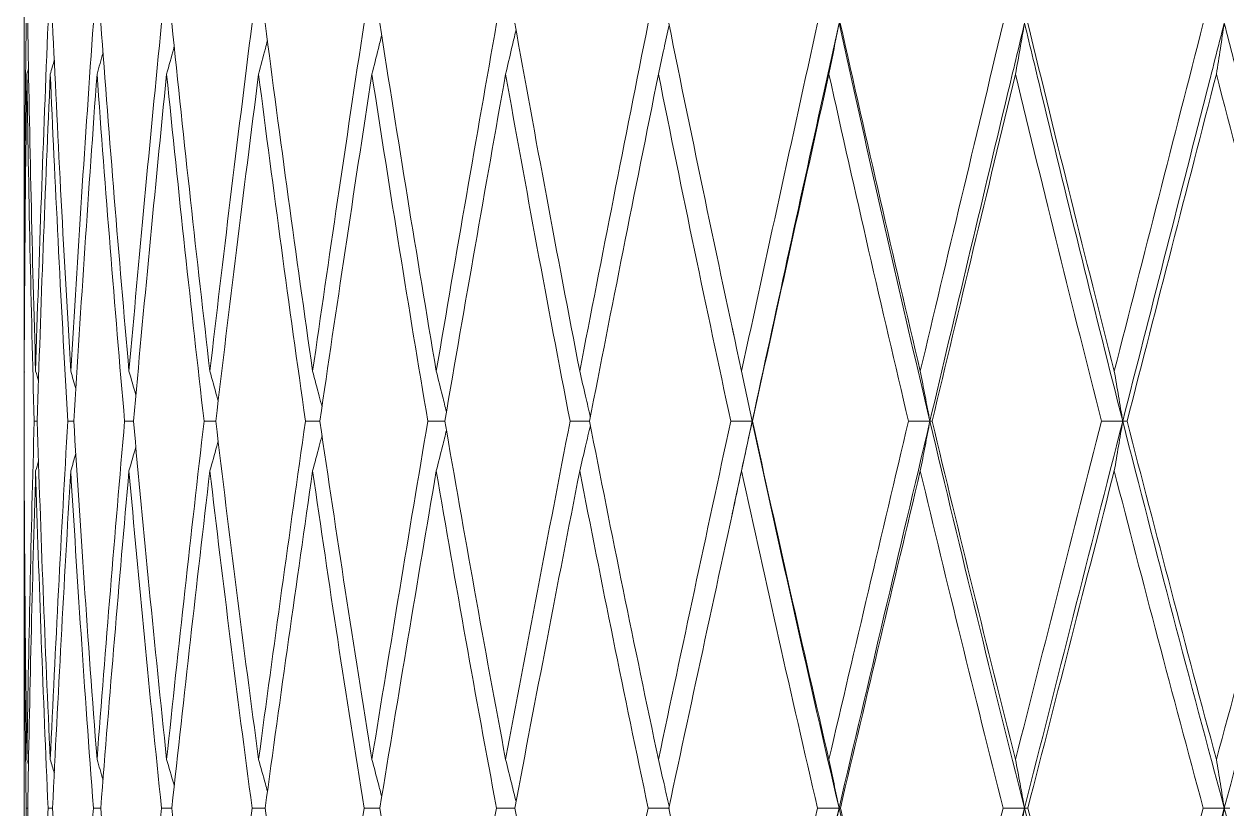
# Model space of a CAD drawing. Extents: x 4138 to 4928, y 0 to 579.
# Drawn here: x 4365.09 to 4373.18, y 397.67 to 402.95 of the extents above; entities that cross this region are included whole.
import ezdxf

# ---------------------------------------------------------------- set-up
doc = ezdxf.new("R2010")
doc.units = 0
doc.header["$LTSCALE"] = 10
doc.header["$MEASUREMENT"] = 0
doc.layers.add('1', color=7, linetype='CONTINUOUS')

msp = doc.modelspace()

# ---------------------------------------------------------------- linework, layer by layer
at = {"layer": '1', "color": 7, "linetype": 'Continuous', "lineweight": 18}
for p, q in [((4365.0925, 400.6639), (4365.0925, 405.3072)), ((4365.0925, 400.616), (4365.0925, 400.6639)), ((4365.0945, 400.6094), (4365.0925, 400.616)), ((4365.0943, 399.9498), (4365.0925, 399.944)), ((4365.0925, 399.8965), (4365.0925, 399.944)), ((4365.0925, 395.5135), (4365.0925, 399.8965)), ((4365.107, 397.6745), (4365.117, 397.6745))]:
    msp.add_line(p, q, dxfattribs=at)
for points, degree in [([(4365.0925, 400.6639), (4365.0925, 400.9174), (4365.0936, 401.4256), (4365.0985, 402.1913), (4365.1039, 402.7033), (4365.1071, 402.9597)], 3), ([(4365.117, 402.9597), (4365.1233, 402.5687), (4365.1385, 401.7871), (4365.159, 401.0062), (4365.1705, 400.616)], 3), ([(4365.1705, 400.616), (4365.1821, 401.0064), (4365.2077, 401.7874), (4365.238, 402.5689), (4365.2542, 402.9597)], 3), ([(4365.2842, 402.9597), (4365.3003, 402.6034), (4365.3364, 401.8564), (4365.3814, 401.0409), (4365.4066, 400.616)], 3), ([(4365.4066, 400.616), (4365.4297, 401.0068), (4365.4783, 401.7881), (4365.5312, 402.5692), (4365.5587, 402.9597)], 3), ([(4365.6084, 402.9597), (4365.6376, 402.5659), (4365.6984, 401.7814), (4365.7643, 401.0034), (4365.7985, 400.616)], 3), ([(4365.7985, 400.616), (4365.8319, 400.9937), (4365.9017, 401.7621), (4365.9779, 402.5562), (4366.0176, 402.9597)], 3), ([(4366.0867, 402.9597), (4366.1279, 402.5558), (4366.2119, 401.7612), (4366.2987, 400.9933), (4366.3427, 400.616)], 3), ([(4366.3427, 400.616), (4366.3868, 400.9947), (4366.4783, 401.764), (4366.5762, 402.5572), (4366.6267, 402.9597)], 3), ([(4366.7144, 402.9597), (4366.7648, 402.5691), (4366.8684, 401.7878), (4366.9778, 401.0066), (4367.034, 400.616)], 3), ([(4367.034, 400.616), (4367.0881, 400.9924), (4367.1999, 401.7593), (4367.3189, 402.5548), (4367.3803, 402.9597)], 3), ([(4367.4858, 402.9597), (4367.5465, 402.5683), (4367.6704, 401.7863), (4367.7998, 401.0058), (4367.8659, 400.616)], 3), ([(4367.8659, 400.616), (4367.9331, 401.0121), (4368.068, 401.7989), (4368.2035, 402.5746), (4368.2713, 402.9597)], 3), ([(4368.3937, 402.9597), (4368.4628, 402.5743), (4368.6046, 401.7982), (4368.7541, 401.0118), (4368.8308, 400.616)], 3), ([(4368.8308, 400.616), (4368.9054, 401.001), (4369.0568, 401.7765), (4369.2126, 402.5634), (4369.2915, 402.9597)], 3), ([(4369.4296, 402.9597), (4369.5107, 402.5581), (4369.6736, 401.7659), (4369.8374, 400.9956), (4369.9195, 400.616)], 3), ([(4369.9195, 400.616), (4370.0041, 401.007), (4370.174, 401.7887), (4370.3453, 402.5695), (4370.4312, 402.9597)], 3), ([(4370.5072, 402.6159), (4370.5187, 402.6729), (4370.5414, 402.7872), (4370.5641, 402.9021), (4370.5754, 402.9597)], 3), ([(4370.5837, 402.9597), (4370.673, 402.5592), (4370.852, 401.768), (4371.0319, 400.9967), (4371.122, 400.616)], 3), ([(4371.122, 400.616), (4371.2126, 400.9985), (4371.3961, 401.7715), (4371.5845, 402.5609), (4371.6799, 402.9597)], 3), ([(4371.8232, 402.9597), (4371.8131, 402.9021), (4371.7929, 402.7872), (4371.7726, 402.6729), (4371.7624, 402.6159)], 3), ([(4372.427, 400.616), (4372.3303, 400.9952), (4372.1366, 401.765), (4371.9425, 402.5577), (4371.8454, 402.9597)], 3), ([(4372.427, 400.616), (4372.5264, 401.0059), (4372.7256, 401.7863), (4372.9256, 402.5683), (4373.0258, 402.9597)], 3), ([(4373.1669, 402.9597), (4373.1582, 402.9021), (4373.1406, 402.7872), (4373.123, 402.6729), (4373.1141, 402.6159)], 3), ([(4365.5833, 402.6159), (4365.5969, 402.6637), (4365.6105, 402.7116), (4365.6241, 402.7596)], 3), ([(4365.2689, 402.6159), (4365.2781, 402.6475), (4365.2873, 402.6792), (4365.2964, 402.7109)], 3), ([(4365.0928, 400.2795), (4365.0934, 400.6662), (4365.0972, 401.4424), (4365.106, 402.2238), (4365.1117, 402.6159)], 3), ([(4365.1117, 402.6159), (4365.1155, 402.6288), (4365.1193, 402.6418), (4365.1231, 402.6547)], 3), ([(4365.1608, 400.2795), (4365.15, 400.6685), (4365.1311, 401.4469), (4365.1173, 402.2261), (4365.1117, 402.6159)], 3), ([(4365.2689, 402.6159), (4365.2519, 402.2261), (4365.2202, 401.4469), (4365.1931, 400.6685), (4365.1808, 400.2795)], 3), ([(4365.3869, 400.2795), (4365.3627, 400.7007), (4365.3193, 401.5114), (4365.2845, 402.2584), (4365.2689, 402.6159)], 3), ([(4365.5833, 402.6159), (4365.555, 402.2251), (4365.5006, 401.4448), (4365.4507, 400.6675), (4365.4269, 400.2795)], 3), ([(4365.769, 400.2795), (4365.7353, 400.6678), (4365.6707, 401.4455), (4365.6115, 402.2254), (4365.5833, 402.6159)], 3), ([(4366.0518, 402.6159), (4366.0119, 402.2186), (4365.9348, 401.432), (4365.8631, 400.6611), (4365.8286, 400.2795)], 3), ([(4366.3036, 400.2795), (4366.26, 400.6585), (4366.1743, 401.4269), (4366.092, 402.2161), (4366.0518, 402.6159)], 3), ([(4366.6703, 402.6159), (4366.6192, 402.2157), (4366.5201, 401.4261), (4366.4272, 400.6581), (4366.3823, 400.2795)], 3), ([(4366.9858, 400.2795), (4366.9303, 400.669), (4366.8222, 401.4479), (4366.72, 402.2266), (4366.6703, 402.6159)], 3), ([(4367.4328, 402.6159), (4367.3709, 402.2133), (4367.2508, 401.4213), (4367.1376, 400.6557), (4367.0827, 400.2795)], 3), ([(4367.809, 400.2795), (4367.7451, 400.6587), (4367.6184, 401.4274), (4367.4942, 402.2163), (4367.4328, 402.6159)], 3), ([(4368.3323, 402.6159), (4368.2637, 402.2313), (4368.127, 401.4574), (4367.9911, 400.6737), (4367.9234, 400.2795)], 3), ([(4368.7657, 400.2795), (4368.6895, 400.6743), (4368.5413, 401.4585), (4368.4007, 402.2319), (4368.3323, 402.6159)], 3), ([(4369.3603, 402.6159), (4369.2793, 402.2131), (4369.121, 401.421), (4368.9701, 400.6556), (4368.8964, 400.2795)], 3), ([(4369.8469, 400.2795), (4369.7654, 400.6575), (4369.6027, 401.4248), (4369.4409, 402.215), (4369.3603, 402.6159)], 3), ([(4370.5072, 402.6159), (4370.4208, 402.2268), (4370.2486, 401.4482), (4370.0778, 400.6692), (4369.9927, 400.2795)], 3), ([(4371.0424, 400.2795), (4370.9531, 400.6579), (4370.7744, 401.4257), (4370.5962, 402.2155), (4370.5072, 402.6159)], 3), ([(4371.7624, 402.6159), (4371.6666, 402.2184), (4371.4774, 401.4315), (4371.293, 400.6608), (4371.202, 400.2795)], 3), ([(4372.3412, 400.2795), (4372.2447, 400.6587), (4372.0516, 401.4273), (4371.8588, 402.2163), (4371.7624, 402.6159)], 3), ([(4373.1141, 402.6159), (4373.0143, 402.2284), (4372.8142, 401.4515), (4372.6136, 400.6708), (4372.5131, 400.2795)], 3), ([(4373.7311, 400.2795), (4373.6251, 400.6715), (4373.4163, 401.4528), (4373.2138, 402.229), (4373.1141, 402.6159)], 3), ([(4369.8567, 400.9078), (4369.8666, 400.8619)], 1), ([(4365.1705, 400.616), (4365.1771, 400.594), (4365.1836, 400.572), (4365.1902, 400.55)], 3), ([(4365.4066, 400.616), (4365.4181, 400.5769), (4365.4295, 400.5378), (4365.4409, 400.4988)], 3), ([(4365.7985, 400.616), (4365.814, 400.5619), (4365.8295, 400.5079), (4365.8448, 400.454)], 3), ([(4369.9912, 400.2795), (4369.9793, 400.3354), (4369.9556, 400.4474), (4369.9316, 400.5598), (4369.9195, 400.616)], 3), ([(4371.1866, 400.2795), (4371.1759, 400.3354), (4371.1545, 400.4474), (4371.1329, 400.5598), (4371.122, 400.616)], 3), ([(4372.4839, 400.2795), (4372.4745, 400.3354), (4372.4556, 400.4474), (4372.4366, 400.5598), (4372.427, 400.616)], 3), ([(4365.1117, 398.002), (4365.106, 398.3809), (4365.0971, 399.1394), (4365.0934, 399.8992), (4365.0928, 400.2795)], 3), ([(4365.1117, 398.002), (4365.1174, 398.3801), (4365.1314, 399.1379), (4365.1502, 399.8985), (4365.1608, 400.2795)], 3), ([(4365.1808, 400.2795), (4365.1742, 400.2795), (4365.1675, 400.2795), (4365.1608, 400.2795)], 3), ([(4365.1808, 400.2795), (4365.1928, 399.9), (4365.2195, 399.1408), (4365.2515, 398.3816), (4365.2689, 398.002)], 3), ([(4365.2689, 398.002), (4365.2863, 398.381), (4365.3234, 399.1396), (4365.365, 399.8994), (4365.3869, 400.2795)], 3), ([(4365.4269, 400.2795), (4365.4136, 400.2795), (4365.4002, 400.2795), (4365.3869, 400.2795)], 3), ([(4365.4269, 400.2795), (4365.4482, 399.9328), (4365.495, 399.2064), (4365.5519, 398.4144), (4365.5833, 398.002)], 3), ([(4365.5833, 398.002), (4365.6121, 398.3811), (4365.672, 399.1397), (4365.736, 399.8994), (4365.769, 400.2795)], 3), ([(4365.8286, 400.2795), (4365.8087, 400.2795), (4365.7889, 400.2795), (4365.769, 400.2795)], 3), ([(4365.8286, 400.2795), (4365.8624, 399.9066), (4365.9332, 399.1542), (4366.011, 398.3883), (4366.0518, 398.002)], 3), ([(4366.0518, 398.002), (4366.0917, 398.3794), (4366.1736, 399.1363), (4366.2596, 399.8977), (4366.3036, 400.2795)], 3), ([(4366.3823, 400.2795), (4366.4273, 399.9008), (4366.5202, 399.1425), (4366.6192, 398.3825), (4366.6703, 398.002)], 3), ([(4366.6703, 398.002), (4366.7211, 398.3802), (4366.8245, 399.1381), (4366.9314, 399.8986), (4366.9858, 400.2795)], 3), ([(4367.0827, 400.2795), (4367.1382, 399.8998), (4367.2519, 399.1405), (4367.3715, 398.3815), (4367.4328, 398.002)], 3), ([(4367.4328, 398.002), (4367.4948, 398.3853), (4367.6195, 399.1481), (4367.7456, 399.9036), (4367.809, 400.2795)], 3), ([(4367.9234, 400.2795), (4367.9886, 399.8999), (4368.1219, 399.1407), (4368.2611, 398.3816), (4368.3323, 398.002)], 3), ([(4368.3323, 398.002), (4368.4031, 398.3798), (4368.5461, 399.1371), (4368.692, 399.8981), (4368.7657, 400.2795)], 3), ([(4368.8964, 400.2795), (4368.9701, 399.9038), (4369.1209, 399.1484), (4369.2792, 398.3854), (4369.3603, 398.002)], 3), ([(4369.3603, 398.002), (4369.4403, 398.3804), (4369.6014, 399.1383), (4369.7647, 399.8987), (4369.8469, 400.2795)], 3), ([(4369.9912, 400.2795), (4369.9671, 400.2795), (4369.919, 400.2795), (4369.8709, 400.2795), (4369.8469, 400.2795)], 3), ([(4369.863, 399.6839), (4369.9055, 399.8818), (4369.9482, 400.0803), (4369.9912, 400.2795)], 3), ([(4369.9195, 399.944), (4369.9315, 399.9996), (4369.9555, 400.1112), (4369.9793, 400.2233), (4369.9912, 400.2795)], 3), ([(4369.9912, 400.2795), (4370.1813, 399.3983), (4370.3761, 398.5296), (4370.5754, 397.6745)], 3), ([(4369.9927, 400.2795), (4369.9924, 400.2795), (4369.9919, 400.2795), (4369.9914, 400.2795), (4369.9912, 400.2795)], 3), ([(4369.9927, 400.2795), (4370.0751, 399.9025), (4370.2431, 399.1458), (4370.418, 398.3841), (4370.5072, 398.002)], 3), ([(4370.5072, 398.002), (4370.5954, 398.3792), (4370.7727, 399.136), (4370.9522, 399.8976), (4371.0424, 400.2795)], 3), ([(4370.5754, 397.6745), (4370.7747, 398.5296), (4370.9785, 399.3983), (4371.1866, 400.2795)], 3), ([(4371.1866, 400.2795), (4371.1625, 400.2795), (4371.1145, 400.2795), (4371.0665, 400.2795), (4371.0424, 400.2795)], 3), ([(4371.122, 399.944), (4371.1328, 399.9996), (4371.1544, 400.1112), (4371.1759, 400.2233), (4371.1866, 400.2795)], 3), ([(4371.1866, 400.2795), (4371.3946, 399.3983), (4371.6069, 398.5296), (4371.8232, 397.6745)], 3), ([(4371.202, 400.2795), (4371.1994, 400.2795), (4371.1943, 400.2795), (4371.1891, 400.2795), (4371.1866, 400.2795)], 3), ([(4371.202, 400.2795), (4371.2925, 399.9006), (4371.4763, 399.1422), (4371.666, 398.3823), (4371.7624, 398.002)], 3), ([(4371.7624, 398.002), (4371.8603, 398.3881), (4372.0547, 399.1537), (4372.2462, 399.9064), (4372.3412, 400.2795)], 3), ([(4371.8232, 397.6745), (4372.0395, 398.5296), (4372.2598, 399.3983), (4372.4839, 400.2795)], 3), ([(4372.3412, 400.2795), (4372.365, 400.2795), (4372.4125, 400.2795), (4372.4601, 400.2795), (4372.4839, 400.2795)], 3), ([(4372.4839, 400.2795), (4372.4744, 400.2233), (4372.4555, 400.1112), (4372.4365, 399.9996), (4372.427, 399.944)], 3), ([(4372.4839, 400.2795), (4372.7079, 399.3983), (4372.9357, 398.5296), (4373.167, 397.6745)], 3), ([(4372.5131, 400.2795), (4372.5082, 400.2795), (4372.4985, 400.2795), (4372.4887, 400.2795), (4372.4839, 400.2795)], 3), ([(4373.1141, 398.002), (4373.0111, 398.382), (4372.808, 399.1416), (4372.6105, 399.9004), (4372.5131, 400.2795)], 3), ([(4373.1141, 398.002), (4373.2165, 398.3799), (4373.4218, 399.1373), (4373.6279, 399.8982), (4373.7311, 400.2795)], 3), ([(4373.167, 397.6745), (4373.3982, 398.5296), (4373.633, 399.3983), (4373.8709, 400.2795)], 3), ([(4365.7985, 399.944), (4365.8141, 399.9979), (4365.8296, 400.0519), (4365.8451, 400.1061)], 3), ([(4365.1705, 399.944), (4365.1772, 399.9662), (4365.1838, 399.9884), (4365.1905, 400.0107)], 3), ([(4365.4066, 399.944), (4365.4181, 399.9831), (4365.4297, 400.0223), (4365.4412, 400.0615)], 3), ([(4365.1705, 399.944), (4365.1592, 399.5642), (4365.1389, 398.8061), (4365.1235, 398.0512), (4365.117, 397.6745)], 3), ([(4365.2542, 397.6745), (4365.2375, 398.0527), (4365.207, 398.8093), (4365.1818, 399.5658), (4365.1705, 399.944)], 3), ([(4365.4066, 399.944), (4365.3839, 399.5643), (4365.3408, 398.8064), (4365.3023, 398.0513), (4365.2843, 397.6745)], 3), ([(4365.5586, 397.6745), (4365.5285, 398.0788), (4365.4735, 398.8614), (4365.4276, 399.5919), (4365.4066, 399.944)], 3), ([(4365.7985, 399.944), (4365.7651, 399.5682), (4365.6999, 398.8141), (4365.6384, 398.0552), (4365.6086, 397.6745)], 3), ([(4366.0175, 397.6745), (4365.9772, 398.0611), (4365.9006, 398.8261), (4365.8314, 399.5742), (4365.7985, 399.944)], 3), ([(4366.3427, 399.944), (4366.2981, 399.5643), (4366.2108, 398.8063), (4366.1275, 398.0513), (4366.0868, 397.6745)], 3), ([(4366.6265, 397.6745), (4366.5759, 398.0549), (4366.4782, 398.8135), (4366.3868, 399.5679), (4366.3427, 399.944)], 3), ([(4367.034, 399.944), (4366.9792, 399.5655), (4366.8711, 398.8088), (4366.7663, 398.0525), (4366.7147, 397.6745)], 3), ([(4367.38, 397.6745), (4367.3194, 398.0524), (4367.2012, 398.8085), (4367.0888, 399.5654), (4367.034, 399.944)], 3), ([(4367.8659, 399.944), (4367.802, 399.5695), (4367.6747, 398.8166), (4367.5487, 398.0564), (4367.4861, 397.6745)], 3), ([(4368.271, 397.6745), (4368.2009, 398.0504), (4368.0634, 398.8047), (4367.9309, 399.5635), (4367.8659, 399.944)], 3), ([(4368.8308, 399.944), (4368.7556, 399.559), (4368.6077, 398.7956), (4368.4645, 398.0459), (4368.3941, 397.6745)], 3), ([(4369.2911, 397.6745), (4369.2108, 398.0557), (4369.0539, 398.8152), (4368.904, 399.5687), (4368.8308, 399.944)], 3), ([(4369.9195, 399.944), (4369.8369, 399.5646), (4369.6727, 398.8068), (4369.5105, 398.0515), (4369.43, 397.6745)], 3), ([(4370.4308, 397.6745), (4370.3422, 398.0548), (4370.1685, 398.8134), (4370.0015, 399.5678), (4369.9195, 399.944)], 3), ([(4371.122, 399.944), (4371.0314, 399.5638), (4370.8512, 398.8053), (4370.6728, 398.0507), (4370.5841, 397.6745)], 3), ([(4371.6794, 397.6745), (4371.5836, 398.0529), (4371.395, 398.8097), (4371.2121, 399.566), (4371.122, 399.944)], 3), ([(4372.427, 399.944), (4372.3321, 399.5741), (4372.1403, 398.8259), (4371.9446, 398.0611), (4371.8458, 397.6745)], 3), ([(4373.0253, 397.6745), (4372.9217, 398.057), (4372.7185, 398.8179), (4372.5229, 399.5701), (4372.427, 399.944)], 3), ([(4365.0925, 399.8965), (4365.0925, 399.5254), (4365.0949, 398.784), (4365.1022, 398.0441), (4365.107, 397.6745)], 3), ([(4369.8631, 399.6843), (4369.8527, 399.6364)], 1), ([(4365.1228, 397.9657), (4365.1191, 397.9778), (4365.1154, 397.9899), (4365.1117, 398.002)], 3), ([(4365.2689, 398.002), (4365.2781, 397.9719), (4365.2872, 397.9418), (4365.2963, 397.9117)], 3), ([(4365.5833, 398.002), (4365.5969, 397.9564), (4365.6105, 397.9108), (4365.624, 397.8652)], 3), ([(4370.5754, 397.6745), (4370.5642, 397.7289), (4370.5415, 397.8379), (4370.5187, 397.9473), (4370.5072, 398.002)], 3), ([(4371.8232, 397.6745), (4371.8132, 397.7289), (4371.793, 397.8379), (4371.7727, 397.9473), (4371.7624, 398.002)], 3), ([(4373.167, 397.6745), (4373.1582, 397.7289), (4373.1407, 397.8379), (4373.123, 397.9473), (4373.1141, 398.002)], 3), ([(4365.0925, 395.5135), (4365.0925, 395.8718), (4365.095, 396.5903), (4365.1023, 397.3125), (4365.107, 397.6745)], 3), ([(4365.1705, 395.4685), (4365.1589, 395.8359), (4365.1385, 396.571), (4365.1233, 397.3066), (4365.117, 397.6745)], 3), ([(4365.1705, 395.4685), (4365.1821, 395.8351), (4365.2077, 396.5693), (4365.2379, 397.3058), (4365.2542, 397.6745)], 3), ([(4365.2843, 397.6745), (4365.2742, 397.6745), (4365.2642, 397.6745), (4365.2542, 397.6745)], 3), ([(4365.2843, 397.6745), (4365.3019, 397.3068), (4365.3399, 396.5714), (4365.3834, 395.8361), (4365.4066, 395.4685)], 3), ([(4365.4066, 395.4685), (4365.43, 395.8394), (4365.4788, 396.5781), (4365.5314, 397.3102), (4365.5586, 397.6745)], 3), ([(4365.6086, 397.6745), (4365.5919, 397.6745), (4365.5752, 397.6745), (4365.5586, 397.6745)], 3), ([(4365.6086, 397.6745), (4365.6361, 397.3234), (4365.6949, 396.6047), (4365.7624, 395.8527), (4365.7985, 395.4685)], 3), ([(4365.7985, 395.4685), (4365.8333, 395.8382), (4365.9047, 396.5757), (4365.9793, 397.3089), (4366.0175, 397.6745)], 3), ([(4366.0868, 397.6745), (4366.1259, 397.3125), (4366.2075, 396.5828), (4366.2963, 395.8418), (4366.3427, 395.4685)], 3), ([(4366.3427, 395.4685), (4366.3887, 395.8396), (4366.4822, 396.5783), (4366.5781, 397.3103), (4366.6265, 397.6745)], 3), ([(4366.7147, 397.6745), (4366.7646, 397.3091), (4366.8676, 396.576), (4366.9773, 395.8384), (4367.034, 395.4685)], 3), ([(4367.034, 395.4685), (4367.0901, 395.8353), (4367.204, 396.5698), (4367.3209, 397.306), (4367.38, 397.6745)], 3), ([(4367.4861, 397.6745), (4367.5467, 397.3052), (4367.6705, 396.5682), (4367.7998, 395.8345), (4367.8659, 395.4685)], 3), ([(4367.8659, 395.4685), (4367.9325, 395.837), (4368.0666, 396.5732), (4368.2026, 397.3077), (4368.271, 397.6745)], 3), ([(4368.3941, 397.6745), (4368.4639, 397.3067), (4368.6064, 396.5712), (4368.7549, 395.836), (4368.8308, 395.4685)], 3), ([(4368.8308, 395.4685), (4368.9061, 395.8335), (4369.0582, 396.5662), (4369.213, 397.3042), (4369.2911, 397.6745)], 3), ([(4369.4352, 397.6745), (4369.4112, 397.6745), (4369.3632, 397.6745), (4369.3151, 397.6745), (4369.2911, 397.6745)], 3), ([(4369.43, 397.6745), (4369.5084, 397.3075), (4369.6684, 396.5727), (4369.8347, 395.8368), (4369.9195, 395.4685)], 3), ([(4369.9195, 395.4685), (4370.0043, 395.8366), (4370.1743, 396.5724), (4370.3452, 397.3073), (4370.4308, 397.6745)], 3), ([(4369.9912, 395.1507), (4370.1813, 395.9777), (4370.3761, 396.8193), (4370.5754, 397.6745)], 3), ([(4370.5754, 397.6745), (4370.5513, 397.6745), (4370.5031, 397.6745), (4370.4549, 397.6745), (4370.4308, 397.6745)], 3), ([(4370.5072, 397.348), (4370.5187, 397.4022), (4370.5414, 397.5107), (4370.5641, 397.6198), (4370.5754, 397.6745)], 3), ([(4370.5754, 397.6745), (4370.7747, 396.8193), (4370.9785, 395.9777), (4371.1866, 395.1507)], 3), ([(4370.5841, 397.6745), (4370.5827, 397.6745), (4370.5798, 397.6745), (4370.5769, 397.6745), (4370.5754, 397.6745)], 3), ([(4370.5841, 397.6745), (4370.67, 397.3104), (4370.8454, 396.5786), (4371.0285, 395.8397), (4371.122, 395.4685)], 3), ([(4371.122, 395.4685), (4371.216, 395.8416), (4371.403, 396.5823), (4371.5877, 397.3123), (4371.6794, 397.6745)], 3), ([(4371.1866, 395.1507), (4371.3946, 395.9777), (4371.6069, 396.8193), (4371.8232, 397.6745)], 3), ([(4371.8232, 397.6745), (4371.7993, 397.6745), (4371.7513, 397.6745), (4371.7034, 397.6745), (4371.6794, 397.6745)], 3), ([(4371.7624, 397.348), (4371.7726, 397.4022), (4371.7929, 397.5107), (4371.8131, 397.6198), (4371.8232, 397.6745)], 3), ([(4371.8232, 397.6745), (4372.0395, 396.8193), (4372.2598, 395.9777), (4372.4838, 395.1507)], 3), ([(4371.8458, 397.6745), (4371.8421, 397.6745), (4371.8345, 397.6745), (4371.827, 397.6745), (4371.8232, 397.6745)], 3), ([(4371.8458, 397.6745), (4371.9393, 397.309), (4372.1295, 396.5759), (4372.3266, 395.8383), (4372.427, 395.4685)], 3), ([(4372.427, 395.4685), (4372.5275, 395.8388), (4372.7277, 396.5768), (4372.9264, 397.3095), (4373.0253, 397.6745)], 3), ([(4372.4838, 395.1507), (4372.7079, 395.9777), (4372.9357, 396.8193), (4373.167, 397.6745)], 3), ([(4373.0253, 397.6745), (4373.0489, 397.6745), (4373.0961, 397.6745), (4373.1434, 397.6745), (4373.167, 397.6745)], 3), ([(4373.167, 397.6745), (4373.1582, 397.6198), (4373.1406, 397.5107), (4373.123, 397.4022), (4373.1141, 397.348)], 3), ([(4373.167, 397.6745), (4373.3982, 396.8193), (4373.633, 395.9777), (4373.8709, 395.1507)], 3), ([(4373.2033, 397.6745), (4373.1972, 397.6745), (4373.1851, 397.6745), (4373.173, 397.6745), (4373.167, 397.6745)], 3)]:
    msp.add_open_spline(points, degree=degree, dxfattribs=at)
for points, knots in [([(4369.3603, 402.6159), (4369.3728, 402.6729), (4369.3969, 402.7828), (4369.4208, 402.8933), (4369.4323, 402.9464)], [0, 0, 0, 0, 0.519995, 1, 1, 1, 1]), ([(4369.9912, 400.2795), (4370.147, 401.0018), (4370.341, 401.8933), (4370.5395, 402.7965), (4370.5754, 402.9597)], [0, 0, 0, 0, 0.819677, 1, 1, 1, 1]), ([(4370.5754, 402.9597), (4370.6113, 402.7965), (4370.8115, 401.8933), (4371.016, 401.0018), (4371.1866, 400.2795)], [0, 0, 0, 0, 0.180323, 1, 1, 1, 1]), ([(4371.1866, 400.2795), (4371.3571, 401.0018), (4371.5686, 401.8933), (4371.7842, 402.7965), (4371.8232, 402.9597)], [0, 0, 0, 0, 0.819677, 1, 1, 1, 1]), ([(4371.8232, 402.9597), (4371.8622, 402.7965), (4372.0792, 401.8933), (4372.3002, 401.0018), (4372.4839, 400.2795)], [0, 0, 0, 0, 0.180323, 1, 1, 1, 1]), ([(4372.4839, 400.2795), (4372.6675, 401.0018), (4372.8946, 401.8933), (4373.1252, 402.7965), (4373.1669, 402.9597)], [0, 0, 0, 0, 0.819677, 1, 1, 1, 1]), ([(4373.1669, 402.9597), (4373.2086, 402.7965), (4373.4405, 401.8933), (4373.6759, 401.0018), (4373.8709, 400.2795)], [0, 0, 0, 0, 0.180323, 1, 1, 1, 1]), ([(4366.7301, 402.842), (4366.7254, 402.8238), (4366.7054, 402.7482), (4366.6855, 402.6729), (4366.6703, 402.6159)], [0, 0, 0, 0, 0.240932, 1, 1, 1, 1]), ([(4367.4988, 402.8785), (4367.4912, 402.8481), (4367.4693, 402.7603), (4367.4472, 402.6729), (4367.4328, 402.6159)], [0, 0, 0, 0, 0.346018, 1, 1, 1, 1]), ([(4368.3323, 402.6159), (4368.3458, 402.6729), (4368.3692, 402.7718), (4368.3925, 402.871), (4368.4023, 402.913)], [0, 0, 0, 0, 0.578244, 1, 1, 1, 1]), ([(4366.0518, 402.6159), (4366.0676, 402.6729), (4366.0848, 402.7351), (4366.1019, 402.7976), (4366.1033, 402.8026)], [0, 0, 0, 0, 0.918457, 1, 1, 1, 1]), ([(4366.3427, 400.616), (4366.3583, 400.5598), (4366.3769, 400.4923), (4366.3954, 400.425), (4366.3985, 400.4138)], [0, 0, 0, 0, 0.83303, 1, 1, 1, 1]), ([(4367.0971, 400.3766), (4367.0909, 400.4003), (4367.07, 400.4799), (4367.0489, 400.5598), (4367.034, 400.616)], [0, 0, 0, 0, 0.296457, 1, 1, 1, 1]), ([(4367.8659, 400.616), (4367.88, 400.5598), (4367.9028, 400.4683), (4367.9255, 400.377), (4367.9342, 400.3419)], [0, 0, 0, 0, 0.614086, 1, 1, 1, 1]), ([(4368.8308, 400.616), (4368.8439, 400.5598), (4368.8678, 400.4571), (4368.8915, 400.3548), (4368.9021, 400.3085)], [0, 0, 0, 0, 0.547335, 1, 1, 1, 1]), ([(4366.3823, 400.2795), (4366.378, 400.2795), (4366.3518, 400.2795), (4366.3256, 400.2795), (4366.3036, 400.2795)], [0, 0, 0, 0, 0.16298, 1, 1, 1, 1]), ([(4366.9858, 400.2795), (4367.0086, 400.2795), (4367.0409, 400.2795), (4367.0732, 400.2795), (4367.0827, 400.2795)], [0, 0, 0, 0, 0.705391, 1, 1, 1, 1]), ([(4367.809, 400.2795), (4367.8324, 400.2795), (4367.8706, 400.2795), (4367.9087, 400.2795), (4367.9234, 400.2795)], [0, 0, 0, 0, 0.614749, 1, 1, 1, 1]), ([(4368.8964, 400.2795), (4368.8767, 400.2795), (4368.8331, 400.2795), (4368.7895, 400.2795), (4368.7657, 400.2795)], [0, 0, 0, 0, 0.452505, 1, 1, 1, 1]), ([(4368.8308, 399.944), (4368.8439, 399.9996), (4368.8677, 400.1017), (4368.8914, 400.2042), (4368.9022, 400.2507)], [0, 0, 0, 0, 0.546691, 1, 1, 1, 1]), ([(4367.0973, 400.1831), (4367.091, 400.1592), (4367.0699, 400.0793), (4367.0488, 399.9996), (4367.034, 399.944)], [0, 0, 0, 0, 0.299351, 1, 1, 1, 1]), ([(4367.9343, 400.2177), (4367.9255, 400.1822), (4367.9028, 400.0907), (4367.8799, 399.9996), (4367.8659, 399.944)], [0, 0, 0, 0, 0.387549, 1, 1, 1, 1]), ([(4366.3427, 399.944), (4366.3582, 399.9996), (4366.3769, 400.067), (4366.3955, 400.1345), (4366.3987, 400.1461)], [0, 0, 0, 0, 0.828309, 1, 1, 1, 1]), ([(4366.0518, 398.002), (4366.0677, 397.9473), (4366.0849, 397.8879), (4366.102, 397.8287), (4366.1033, 397.824)], [0, 0, 0, 0, 0.92113, 1, 1, 1, 1]), ([(4366.6703, 398.002), (4366.6856, 397.9473), (4366.7055, 397.8754), (4366.7254, 397.8036), (4366.7302, 397.7864)], [0, 0, 0, 0, 0.760312, 1, 1, 1, 1]), ([(4367.4989, 397.7515), (4367.4913, 397.7803), (4367.4694, 397.8637), (4367.4473, 397.9473), (4367.4328, 398.002)], [0, 0, 0, 0, 0.345936, 1, 1, 1, 1]), ([(4368.3323, 398.002), (4368.3459, 397.9473), (4368.3694, 397.8526), (4368.3927, 397.7582), (4368.4025, 397.7184)], [0, 0, 0, 0, 0.577628, 1, 1, 1, 1]), ([(4369.4325, 397.6864), (4369.421, 397.7369), (4369.3971, 397.8419), (4369.3729, 397.9473), (4369.3603, 398.002)], [0, 0, 0, 0, 0.481101, 1, 1, 1, 1]), ([(4366.0869, 397.6745), (4366.0852, 397.6745), (4366.062, 397.6745), (4366.0389, 397.6745), (4366.0175, 397.6745)], [0, 0, 0, 0, 0.072409, 1, 1, 1, 1]), ([(4366.7147, 397.6745), (4366.7077, 397.6745), (4366.6783, 397.6745), (4366.6489, 397.6745), (4366.6265, 397.6745)], [0, 0, 0, 0, 0.236985, 1, 1, 1, 1]), ([(4367.38, 397.6745), (4367.4032, 397.6745), (4367.4386, 397.6745), (4367.4739, 397.6745), (4367.4861, 397.6745)], [0, 0, 0, 0, 0.655213, 1, 1, 1, 1]), ([(4368.271, 397.6745), (4368.2947, 397.6745), (4368.3357, 397.6745), (4368.3767, 397.6745), (4368.3941, 397.6745)], [0, 0, 0, 0, 0.577972, 1, 1, 1, 1])]:
    msp.add_open_spline(points, degree=3, knots=knots, dxfattribs=at)

doc.saveas('drawing.dxf')
